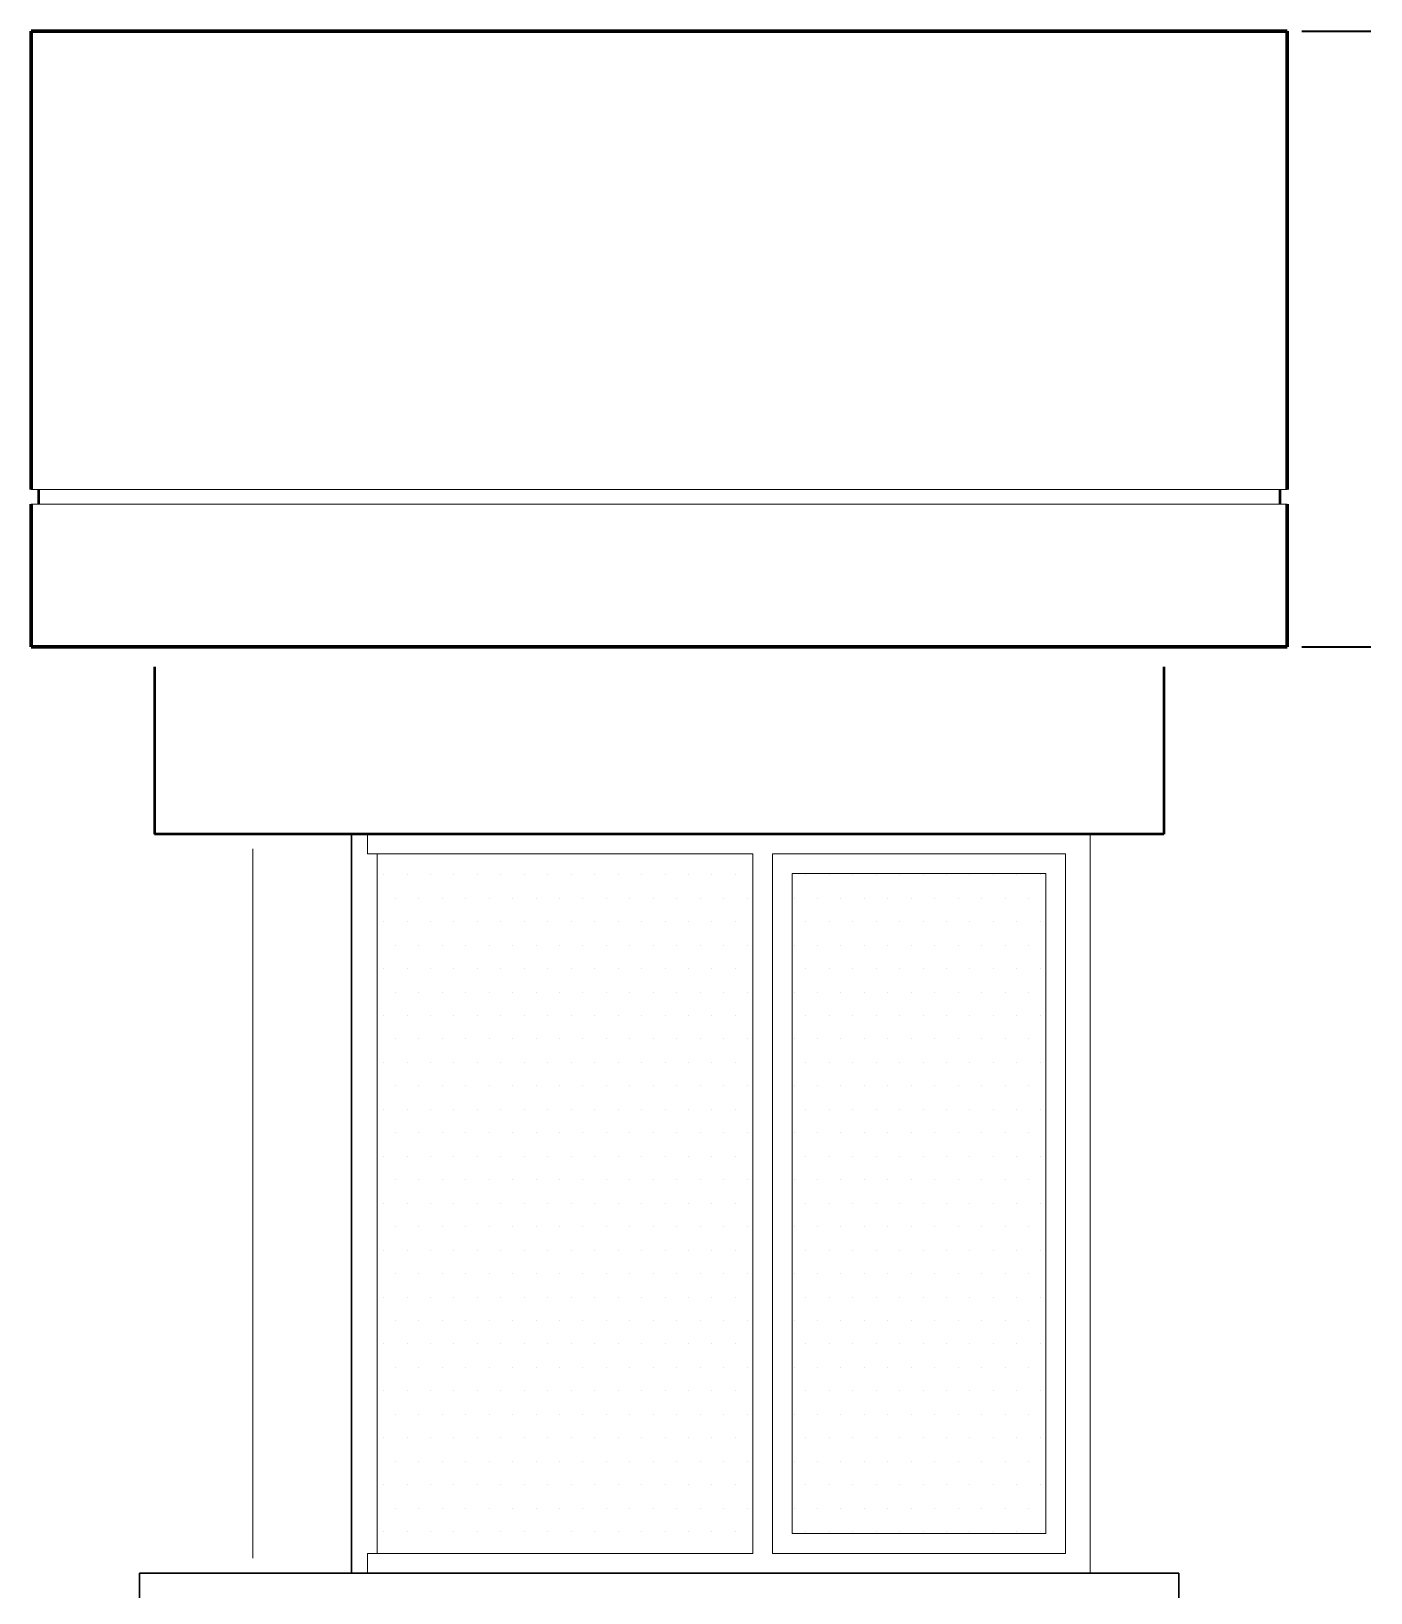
# Model space of a CAD drawing. Header units: millimetres. Extents: x 2016.56 to 2021.8, y 13721.83 to 13722.48.
# Drawn here: x 2019.8763 to 2019.9307, y 13722.3601 to 13722.4235 of the extents above; entities that cross this region are included whole.
import ezdxf

# ---------------------------------------------------------------- set-up
doc = ezdxf.new("R2010")
doc.units = ezdxf.units.MM
doc.layers.get('0').update_dxf_attribs({"lineweight": 20})
for name, color, linetype, lineweight in [('0.3', 150, 'Continuous', 30), ('0.5', 200, 'Continuous', 50), ('0.8', 6, 'Continuous', 80), ('DUVAR', 4, 'Continuous', 40), ('PENCERE', 3, 'Continuous', 13), ('TEFRİŞ', 11, 'Continuous', 9)]:
    doc.layers.add(name, color=color, linetype=linetype, lineweight=lineweight)

msp = doc.modelspace()

# ---------------------------------------------------------------- linework, layer by layer
for p, q in [((2019.889967, 13722.390938), (2019.889967, 13722.390138)), ((2019.919315, 13722.390938), (2019.919315, 13722.360938)), ((2019.905615, 13722.390138), (2019.889967, 13722.390138)), ((2019.890367, 13722.390138), (2019.890367, 13722.361738)), ((2019.905615, 13722.390138), (2019.905615, 13722.361738)), ((2019.918315, 13722.390138), (2019.906415, 13722.390138)), ((2019.906415, 13722.390138), (2019.906415, 13722.361738)), ((2019.918315, 13722.390138), (2019.918315, 13722.361738)), ((2019.907215, 13722.389338), (2019.917515, 13722.389338)), ((2019.907215, 13722.362538), (2019.907215, 13722.389338)), ((2019.917515, 13722.389338), (2019.917515, 13722.362538)), ((2019.917515, 13722.362538), (2019.907215, 13722.362538)), ((2019.889967, 13722.361738), (2019.889967, 13722.360938)), ((2019.889967, 13722.361738), (2019.905615, 13722.361738)), ((2019.906415, 13722.361738), (2019.918315, 13722.361738))]:
    msp.add_line(p, q)
at = {"layer": '0.3'}
for p, q in [((2019.889315, 13722.390938), (2019.889315, 13722.360938)), ((2019.880715, 13722.360938), (2019.922915, 13722.360938)), ((2019.880715, 13722.359938), (2019.880715, 13722.360938)), ((2019.922915, 13722.359938), (2019.922915, 13722.360938))]:
    msp.add_line(p, q, dxfattribs=at)
at = {"layer": '0.5'}
for p, q in [((2019.876615, 13722.404938), (2019.876615, 13722.404338)), ((2019.927015, 13722.404938), (2019.927015, 13722.404338)), ((2019.881315, 13722.397738), (2019.881315, 13722.390938)), ((2019.922315, 13722.397738), (2019.922315, 13722.390938)), ((2019.922315, 13722.390938), (2019.881315, 13722.390938)), ((2019.922315, 13722.390938), (2019.881315, 13722.390938))]:
    msp.add_line(p, q, dxfattribs=at)
at = {"layer": '0.8'}
for p, q in [((2019.876315, 13722.423538), (2019.876315, 13722.404938)), ((2019.927315, 13722.423538), (2019.876315, 13722.423538)), ((2019.927315, 13722.423538), (2019.927315, 13722.404938)), ((2019.876315, 13722.404338), (2019.876315, 13722.398538)), ((2019.927315, 13722.404338), (2019.927315, 13722.398538)), ((2019.927315, 13722.398538), (2019.876315, 13722.398538))]:
    msp.add_line(p, q, dxfattribs=at)
at = {"layer": 'DUVAR'}
for p, q in [((2019.927915, 13722.423538), (2019.930715, 13722.423538)), ((2019.927915, 13722.398538), (2019.930715, 13722.398538)), ((2019.890625, 13722.38929), (2019.890625, 13722.38929)), ((2019.891578, 13722.38929), (2019.891578, 13722.38929)), ((2019.89253, 13722.38929), (2019.89253, 13722.38929)), ((2019.893483, 13722.38929), (2019.893483, 13722.38929)), ((2019.894435, 13722.38929), (2019.894435, 13722.38929)), ((2019.895388, 13722.38929), (2019.895388, 13722.38929)), ((2019.89634, 13722.38929), (2019.89634, 13722.38929)), ((2019.897293, 13722.38929), (2019.897293, 13722.38929)), ((2019.898245, 13722.38929), (2019.898245, 13722.38929)), ((2019.899198, 13722.38929), (2019.899198, 13722.38929)), ((2019.90015, 13722.38929), (2019.90015, 13722.38929)), ((2019.901103, 13722.38929), (2019.901103, 13722.38929)), ((2019.902055, 13722.38929), (2019.902055, 13722.38929)), ((2019.903008, 13722.38929), (2019.903008, 13722.38929)), ((2019.90396, 13722.38929), (2019.90396, 13722.38929)), ((2019.904913, 13722.38929), (2019.904913, 13722.38929)), ((2019.90777, 13722.38929), (2019.90777, 13722.38929)), ((2019.908723, 13722.38929), (2019.908723, 13722.38929)), ((2019.909675, 13722.38929), (2019.909675, 13722.38929)), ((2019.910628, 13722.38929), (2019.910628, 13722.38929)), ((2019.91158, 13722.38929), (2019.91158, 13722.38929)), ((2019.912533, 13722.38929), (2019.912533, 13722.38929)), ((2019.913485, 13722.38929), (2019.913485, 13722.38929)), ((2019.914438, 13722.38929), (2019.914438, 13722.38929)), ((2019.91539, 13722.38929), (2019.91539, 13722.38929)), ((2019.916343, 13722.38929), (2019.916343, 13722.38929)), ((2019.917295, 13722.38929), (2019.917295, 13722.38929)), ((2019.891101, 13722.388338), (2019.891101, 13722.388338)), ((2019.892054, 13722.388338), (2019.892054, 13722.388338)), ((2019.893006, 13722.388338), (2019.893006, 13722.388338)), ((2019.893959, 13722.388338), (2019.893959, 13722.388338)), ((2019.894911, 13722.388338), (2019.894911, 13722.388338)), ((2019.895864, 13722.388338), (2019.895864, 13722.388338)), ((2019.896816, 13722.388338), (2019.896816, 13722.388338)), ((2019.897769, 13722.388338), (2019.897769, 13722.388338)), ((2019.898721, 13722.388338), (2019.898721, 13722.388338)), ((2019.899674, 13722.388338), (2019.899674, 13722.388338)), ((2019.900626, 13722.388338), (2019.900626, 13722.388338)), ((2019.901579, 13722.388338), (2019.901579, 13722.388338)), ((2019.902531, 13722.388338), (2019.902531, 13722.388338)), ((2019.903484, 13722.388338), (2019.903484, 13722.388338)), ((2019.904436, 13722.388338), (2019.904436, 13722.388338)), ((2019.905389, 13722.388338), (2019.905389, 13722.388338)), ((2019.907294, 13722.388338), (2019.907294, 13722.388338)), ((2019.908246, 13722.388338), (2019.908246, 13722.388338)), ((2019.909199, 13722.388338), (2019.909199, 13722.388338)), ((2019.910151, 13722.388338), (2019.910151, 13722.388338)), ((2019.911104, 13722.388338), (2019.911104, 13722.388338)), ((2019.912056, 13722.388338), (2019.912056, 13722.388338)), ((2019.913009, 13722.388338), (2019.913009, 13722.388338)), ((2019.913961, 13722.388338), (2019.913961, 13722.388338)), ((2019.914914, 13722.388338), (2019.914914, 13722.388338)), ((2019.915866, 13722.388338), (2019.915866, 13722.388338)), ((2019.916819, 13722.388338), (2019.916819, 13722.388338)), ((2019.890625, 13722.387385), (2019.890625, 13722.387385)), ((2019.891578, 13722.387385), (2019.891578, 13722.387385)), ((2019.89253, 13722.387385), (2019.89253, 13722.387385)), ((2019.893483, 13722.387385), (2019.893483, 13722.387385)), ((2019.894435, 13722.387385), (2019.894435, 13722.387385)), ((2019.895388, 13722.387385), (2019.895388, 13722.387385)), ((2019.89634, 13722.387385), (2019.89634, 13722.387385)), ((2019.897293, 13722.387385), (2019.897293, 13722.387385)), ((2019.898245, 13722.387385), (2019.898245, 13722.387385)), ((2019.899198, 13722.387385), (2019.899198, 13722.387385)), ((2019.90015, 13722.387385), (2019.90015, 13722.387385)), ((2019.901103, 13722.387385), (2019.901103, 13722.387385)), ((2019.902055, 13722.387385), (2019.902055, 13722.387385)), ((2019.903008, 13722.387385), (2019.903008, 13722.387385)), ((2019.90396, 13722.387385), (2019.90396, 13722.387385)), ((2019.904913, 13722.387385), (2019.904913, 13722.387385)), ((2019.90777, 13722.387385), (2019.90777, 13722.387385)), ((2019.908723, 13722.387385), (2019.908723, 13722.387385)), ((2019.909675, 13722.387385), (2019.909675, 13722.387385)), ((2019.910628, 13722.387385), (2019.910628, 13722.387385)), ((2019.91158, 13722.387385), (2019.91158, 13722.387385)), ((2019.912533, 13722.387385), (2019.912533, 13722.387385)), ((2019.913485, 13722.387385), (2019.913485, 13722.387385)), ((2019.914438, 13722.387385), (2019.914438, 13722.387385)), ((2019.91539, 13722.387385), (2019.91539, 13722.387385)), ((2019.916343, 13722.387385), (2019.916343, 13722.387385)), ((2019.917295, 13722.387385), (2019.917295, 13722.387385)), ((2019.891101, 13722.386433), (2019.891101, 13722.386433)), ((2019.892054, 13722.386433), (2019.892054, 13722.386433)), ((2019.893006, 13722.386433), (2019.893006, 13722.386433)), ((2019.893959, 13722.386433), (2019.893959, 13722.386433)), ((2019.894911, 13722.386433), (2019.894911, 13722.386433)), ((2019.895864, 13722.386433), (2019.895864, 13722.386433)), ((2019.896816, 13722.386433), (2019.896816, 13722.386433)), ((2019.897769, 13722.386433), (2019.897769, 13722.386433)), ((2019.898721, 13722.386433), (2019.898721, 13722.386433)), ((2019.899674, 13722.386433), (2019.899674, 13722.386433)), ((2019.900626, 13722.386433), (2019.900626, 13722.386433)), ((2019.901579, 13722.386433), (2019.901579, 13722.386433)), ((2019.902531, 13722.386433), (2019.902531, 13722.386433)), ((2019.903484, 13722.386433), (2019.903484, 13722.386433)), ((2019.904436, 13722.386433), (2019.904436, 13722.386433)), ((2019.905389, 13722.386433), (2019.905389, 13722.386433)), ((2019.907294, 13722.386433), (2019.907294, 13722.386433)), ((2019.908246, 13722.386433), (2019.908246, 13722.386433)), ((2019.909199, 13722.386433), (2019.909199, 13722.386433)), ((2019.910151, 13722.386433), (2019.910151, 13722.386433)), ((2019.911104, 13722.386433), (2019.911104, 13722.386433)), ((2019.912056, 13722.386433), (2019.912056, 13722.386433)), ((2019.913009, 13722.386433), (2019.913009, 13722.386433)), ((2019.913961, 13722.386433), (2019.913961, 13722.386433)), ((2019.914914, 13722.386433), (2019.914914, 13722.386433)), ((2019.915866, 13722.386433), (2019.915866, 13722.386433)), ((2019.916819, 13722.386433), (2019.916819, 13722.386433)), ((2019.890625, 13722.38548), (2019.890625, 13722.38548)), ((2019.891578, 13722.38548), (2019.891578, 13722.38548)), ((2019.89253, 13722.38548), (2019.89253, 13722.38548)), ((2019.893483, 13722.38548), (2019.893483, 13722.38548)), ((2019.894435, 13722.38548), (2019.894435, 13722.38548)), ((2019.895388, 13722.38548), (2019.895388, 13722.38548)), ((2019.89634, 13722.38548), (2019.89634, 13722.38548)), ((2019.897293, 13722.38548), (2019.897293, 13722.38548)), ((2019.898245, 13722.38548), (2019.898245, 13722.38548)), ((2019.899198, 13722.38548), (2019.899198, 13722.38548)), ((2019.90015, 13722.38548), (2019.90015, 13722.38548)), ((2019.901103, 13722.38548), (2019.901103, 13722.38548)), ((2019.902055, 13722.38548), (2019.902055, 13722.38548)), ((2019.903008, 13722.38548), (2019.903008, 13722.38548)), ((2019.90396, 13722.38548), (2019.90396, 13722.38548)), ((2019.904913, 13722.38548), (2019.904913, 13722.38548)), ((2019.90777, 13722.38548), (2019.90777, 13722.38548)), ((2019.908723, 13722.38548), (2019.908723, 13722.38548)), ((2019.909675, 13722.38548), (2019.909675, 13722.38548)), ((2019.910628, 13722.38548), (2019.910628, 13722.38548)), ((2019.91158, 13722.38548), (2019.91158, 13722.38548)), ((2019.912533, 13722.38548), (2019.912533, 13722.38548)), ((2019.913485, 13722.38548), (2019.913485, 13722.38548)), ((2019.914438, 13722.38548), (2019.914438, 13722.38548)), ((2019.91539, 13722.38548), (2019.91539, 13722.38548)), ((2019.916343, 13722.38548), (2019.916343, 13722.38548)), ((2019.917295, 13722.38548), (2019.917295, 13722.38548)), ((2019.891101, 13722.384528), (2019.891101, 13722.384528)), ((2019.892054, 13722.384528), (2019.892054, 13722.384528)), ((2019.893006, 13722.384528), (2019.893006, 13722.384528)), ((2019.893959, 13722.384528), (2019.893959, 13722.384528)), ((2019.894911, 13722.384528), (2019.894911, 13722.384528)), ((2019.895864, 13722.384528), (2019.895864, 13722.384528)), ((2019.896816, 13722.384528), (2019.896816, 13722.384528)), ((2019.897769, 13722.384528), (2019.897769, 13722.384528)), ((2019.898721, 13722.384528), (2019.898721, 13722.384528)), ((2019.899674, 13722.384528), (2019.899674, 13722.384528)), ((2019.900626, 13722.384528), (2019.900626, 13722.384528)), ((2019.901579, 13722.384528), (2019.901579, 13722.384528)), ((2019.902531, 13722.384528), (2019.902531, 13722.384528)), ((2019.903484, 13722.384528), (2019.903484, 13722.384528)), ((2019.904436, 13722.384528), (2019.904436, 13722.384528)), ((2019.905389, 13722.384528), (2019.905389, 13722.384528)), ((2019.907294, 13722.384528), (2019.907294, 13722.384528)), ((2019.908246, 13722.384528), (2019.908246, 13722.384528)), ((2019.909199, 13722.384528), (2019.909199, 13722.384528)), ((2019.910151, 13722.384528), (2019.910151, 13722.384528)), ((2019.911104, 13722.384528), (2019.911104, 13722.384528)), ((2019.912056, 13722.384528), (2019.912056, 13722.384528)), ((2019.913009, 13722.384528), (2019.913009, 13722.384528)), ((2019.913961, 13722.384528), (2019.913961, 13722.384528)), ((2019.914914, 13722.384528), (2019.914914, 13722.384528)), ((2019.915866, 13722.384528), (2019.915866, 13722.384528)), ((2019.916819, 13722.384528), (2019.916819, 13722.384528)), ((2019.890625, 13722.383575), (2019.890625, 13722.383575)), ((2019.891578, 13722.383575), (2019.891578, 13722.383575)), ((2019.89253, 13722.383575), (2019.89253, 13722.383575)), ((2019.893483, 13722.383575), (2019.893483, 13722.383575)), ((2019.894435, 13722.383575), (2019.894435, 13722.383575)), ((2019.895388, 13722.383575), (2019.895388, 13722.383575)), ((2019.89634, 13722.383575), (2019.89634, 13722.383575)), ((2019.897293, 13722.383575), (2019.897293, 13722.383575)), ((2019.898245, 13722.383575), (2019.898245, 13722.383575)), ((2019.899198, 13722.383575), (2019.899198, 13722.383575)), ((2019.90015, 13722.383575), (2019.90015, 13722.383575)), ((2019.901103, 13722.383575), (2019.901103, 13722.383575)), ((2019.902055, 13722.383575), (2019.902055, 13722.383575)), ((2019.903008, 13722.383575), (2019.903008, 13722.383575)), ((2019.90396, 13722.383575), (2019.90396, 13722.383575)), ((2019.904913, 13722.383575), (2019.904913, 13722.383575)), ((2019.90777, 13722.383575), (2019.90777, 13722.383575)), ((2019.908723, 13722.383575), (2019.908723, 13722.383575)), ((2019.909675, 13722.383575), (2019.909675, 13722.383575)), ((2019.910628, 13722.383575), (2019.910628, 13722.383575)), ((2019.91158, 13722.383575), (2019.91158, 13722.383575)), ((2019.912533, 13722.383575), (2019.912533, 13722.383575)), ((2019.913485, 13722.383575), (2019.913485, 13722.383575)), ((2019.914438, 13722.383575), (2019.914438, 13722.383575)), ((2019.91539, 13722.383575), (2019.91539, 13722.383575)), ((2019.916343, 13722.383575), (2019.916343, 13722.383575)), ((2019.917295, 13722.383575), (2019.917295, 13722.383575)), ((2019.891101, 13722.382623), (2019.891101, 13722.382623)), ((2019.892054, 13722.382623), (2019.892054, 13722.382623)), ((2019.893006, 13722.382623), (2019.893006, 13722.382623)), ((2019.893959, 13722.382623), (2019.893959, 13722.382623)), ((2019.894911, 13722.382623), (2019.894911, 13722.382623)), ((2019.895864, 13722.382623), (2019.895864, 13722.382623)), ((2019.896816, 13722.382623), (2019.896816, 13722.382623)), ((2019.897769, 13722.382623), (2019.897769, 13722.382623)), ((2019.898721, 13722.382623), (2019.898721, 13722.382623)), ((2019.899674, 13722.382623), (2019.899674, 13722.382623)), ((2019.900626, 13722.382623), (2019.900626, 13722.382623)), ((2019.901579, 13722.382623), (2019.901579, 13722.382623)), ((2019.902531, 13722.382623), (2019.902531, 13722.382623)), ((2019.903484, 13722.382623), (2019.903484, 13722.382623)), ((2019.904436, 13722.382623), (2019.904436, 13722.382623)), ((2019.905389, 13722.382623), (2019.905389, 13722.382623)), ((2019.907294, 13722.382623), (2019.907294, 13722.382623)), ((2019.908246, 13722.382623), (2019.908246, 13722.382623)), ((2019.909199, 13722.382623), (2019.909199, 13722.382623)), ((2019.910151, 13722.382623), (2019.910151, 13722.382623)), ((2019.911104, 13722.382623), (2019.911104, 13722.382623)), ((2019.912056, 13722.382623), (2019.912056, 13722.382623)), ((2019.913009, 13722.382623), (2019.913009, 13722.382623)), ((2019.913961, 13722.382623), (2019.913961, 13722.382623)), ((2019.914914, 13722.382623), (2019.914914, 13722.382623)), ((2019.915866, 13722.382623), (2019.915866, 13722.382623)), ((2019.916819, 13722.382623), (2019.916819, 13722.382623)), ((2019.890625, 13722.38167), (2019.890625, 13722.38167)), ((2019.891578, 13722.38167), (2019.891578, 13722.38167)), ((2019.89253, 13722.38167), (2019.89253, 13722.38167)), ((2019.893483, 13722.38167), (2019.893483, 13722.38167)), ((2019.894435, 13722.38167), (2019.894435, 13722.38167)), ((2019.895388, 13722.38167), (2019.895388, 13722.38167)), ((2019.89634, 13722.38167), (2019.89634, 13722.38167)), ((2019.897293, 13722.38167), (2019.897293, 13722.38167)), ((2019.898245, 13722.38167), (2019.898245, 13722.38167)), ((2019.899198, 13722.38167), (2019.899198, 13722.38167)), ((2019.90015, 13722.38167), (2019.90015, 13722.38167)), ((2019.901103, 13722.38167), (2019.901103, 13722.38167)), ((2019.902055, 13722.38167), (2019.902055, 13722.38167)), ((2019.903008, 13722.38167), (2019.903008, 13722.38167)), ((2019.90396, 13722.38167), (2019.90396, 13722.38167)), ((2019.904913, 13722.38167), (2019.904913, 13722.38167)), ((2019.90777, 13722.38167), (2019.90777, 13722.38167)), ((2019.908723, 13722.38167), (2019.908723, 13722.38167)), ((2019.909675, 13722.38167), (2019.909675, 13722.38167)), ((2019.910628, 13722.38167), (2019.910628, 13722.38167)), ((2019.91158, 13722.38167), (2019.91158, 13722.38167)), ((2019.912533, 13722.38167), (2019.912533, 13722.38167)), ((2019.913485, 13722.38167), (2019.913485, 13722.38167)), ((2019.914438, 13722.38167), (2019.914438, 13722.38167)), ((2019.91539, 13722.38167), (2019.91539, 13722.38167)), ((2019.916343, 13722.38167), (2019.916343, 13722.38167)), ((2019.917295, 13722.38167), (2019.917295, 13722.38167)), ((2019.891101, 13722.380718), (2019.891101, 13722.380718)), ((2019.892054, 13722.380718), (2019.892054, 13722.380718)), ((2019.893006, 13722.380718), (2019.893006, 13722.380718)), ((2019.893959, 13722.380718), (2019.893959, 13722.380718)), ((2019.894911, 13722.380718), (2019.894911, 13722.380718)), ((2019.895864, 13722.380718), (2019.895864, 13722.380718)), ((2019.896816, 13722.380718), (2019.896816, 13722.380718)), ((2019.897769, 13722.380718), (2019.897769, 13722.380718)), ((2019.898721, 13722.380718), (2019.898721, 13722.380718)), ((2019.899674, 13722.380718), (2019.899674, 13722.380718)), ((2019.900626, 13722.380718), (2019.900626, 13722.380718)), ((2019.901579, 13722.380718), (2019.901579, 13722.380718)), ((2019.902531, 13722.380718), (2019.902531, 13722.380718)), ((2019.903484, 13722.380718), (2019.903484, 13722.380718)), ((2019.904436, 13722.380718), (2019.904436, 13722.380718)), ((2019.905389, 13722.380718), (2019.905389, 13722.380718)), ((2019.907294, 13722.380718), (2019.907294, 13722.380718)), ((2019.908246, 13722.380718), (2019.908246, 13722.380718)), ((2019.909199, 13722.380718), (2019.909199, 13722.380718)), ((2019.910151, 13722.380718), (2019.910151, 13722.380718)), ((2019.911104, 13722.380718), (2019.911104, 13722.380718)), ((2019.912056, 13722.380718), (2019.912056, 13722.380718)), ((2019.913009, 13722.380718), (2019.913009, 13722.380718)), ((2019.913961, 13722.380718), (2019.913961, 13722.380718)), ((2019.914914, 13722.380718), (2019.914914, 13722.380718)), ((2019.915866, 13722.380718), (2019.915866, 13722.380718)), ((2019.916819, 13722.380718), (2019.916819, 13722.380718)), ((2019.890625, 13722.379765), (2019.890625, 13722.379765)), ((2019.891578, 13722.379765), (2019.891578, 13722.379765)), ((2019.89253, 13722.379765), (2019.89253, 13722.379765)), ((2019.893483, 13722.379765), (2019.893483, 13722.379765)), ((2019.894435, 13722.379765), (2019.894435, 13722.379765)), ((2019.895388, 13722.379765), (2019.895388, 13722.379765)), ((2019.89634, 13722.379765), (2019.89634, 13722.379765)), ((2019.897293, 13722.379765), (2019.897293, 13722.379765)), ((2019.898245, 13722.379765), (2019.898245, 13722.379765)), ((2019.899198, 13722.379765), (2019.899198, 13722.379765)), ((2019.90015, 13722.379765), (2019.90015, 13722.379765)), ((2019.901103, 13722.379765), (2019.901103, 13722.379765)), ((2019.902055, 13722.379765), (2019.902055, 13722.379765)), ((2019.903008, 13722.379765), (2019.903008, 13722.379765)), ((2019.90396, 13722.379765), (2019.90396, 13722.379765)), ((2019.904913, 13722.379765), (2019.904913, 13722.379765)), ((2019.90777, 13722.379765), (2019.90777, 13722.379765)), ((2019.908723, 13722.379765), (2019.908723, 13722.379765)), ((2019.909675, 13722.379765), (2019.909675, 13722.379765)), ((2019.910628, 13722.379765), (2019.910628, 13722.379765)), ((2019.91158, 13722.379765), (2019.91158, 13722.379765)), ((2019.912533, 13722.379765), (2019.912533, 13722.379765)), ((2019.913485, 13722.379765), (2019.913485, 13722.379765)), ((2019.914438, 13722.379765), (2019.914438, 13722.379765)), ((2019.91539, 13722.379765), (2019.91539, 13722.379765)), ((2019.916343, 13722.379765), (2019.916343, 13722.379765)), ((2019.917295, 13722.379765), (2019.917295, 13722.379765)), ((2019.891101, 13722.378813), (2019.891101, 13722.378813)), ((2019.892054, 13722.378813), (2019.892054, 13722.378813)), ((2019.893006, 13722.378813), (2019.893006, 13722.378813)), ((2019.893959, 13722.378813), (2019.893959, 13722.378813)), ((2019.894911, 13722.378813), (2019.894911, 13722.378813)), ((2019.895864, 13722.378813), (2019.895864, 13722.378813)), ((2019.896816, 13722.378813), (2019.896816, 13722.378813)), ((2019.897769, 13722.378813), (2019.897769, 13722.378813)), ((2019.898721, 13722.378813), (2019.898721, 13722.378813)), ((2019.899674, 13722.378813), (2019.899674, 13722.378813)), ((2019.900626, 13722.378813), (2019.900626, 13722.378813)), ((2019.901579, 13722.378813), (2019.901579, 13722.378813)), ((2019.902531, 13722.378813), (2019.902531, 13722.378813)), ((2019.903484, 13722.378813), (2019.903484, 13722.378813)), ((2019.904436, 13722.378813), (2019.904436, 13722.378813)), ((2019.905389, 13722.378813), (2019.905389, 13722.378813)), ((2019.907294, 13722.378813), (2019.907294, 13722.378813)), ((2019.908246, 13722.378813), (2019.908246, 13722.378813)), ((2019.909199, 13722.378813), (2019.909199, 13722.378813)), ((2019.910151, 13722.378813), (2019.910151, 13722.378813)), ((2019.911104, 13722.378813), (2019.911104, 13722.378813)), ((2019.912056, 13722.378813), (2019.912056, 13722.378813)), ((2019.913009, 13722.378813), (2019.913009, 13722.378813)), ((2019.913961, 13722.378813), (2019.913961, 13722.378813)), ((2019.914914, 13722.378813), (2019.914914, 13722.378813)), ((2019.915866, 13722.378813), (2019.915866, 13722.378813)), ((2019.916819, 13722.378813), (2019.916819, 13722.378813)), ((2019.890625, 13722.37786), (2019.890625, 13722.37786)), ((2019.891578, 13722.37786), (2019.891578, 13722.37786)), ((2019.89253, 13722.37786), (2019.89253, 13722.37786)), ((2019.893483, 13722.37786), (2019.893483, 13722.37786)), ((2019.894435, 13722.37786), (2019.894435, 13722.37786)), ((2019.895388, 13722.37786), (2019.895388, 13722.37786)), ((2019.89634, 13722.37786), (2019.89634, 13722.37786)), ((2019.897293, 13722.37786), (2019.897293, 13722.37786)), ((2019.898245, 13722.37786), (2019.898245, 13722.37786)), ((2019.899198, 13722.37786), (2019.899198, 13722.37786)), ((2019.90015, 13722.37786), (2019.90015, 13722.37786)), ((2019.901103, 13722.37786), (2019.901103, 13722.37786)), ((2019.902055, 13722.37786), (2019.902055, 13722.37786)), ((2019.903008, 13722.37786), (2019.903008, 13722.37786)), ((2019.90396, 13722.37786), (2019.90396, 13722.37786)), ((2019.904913, 13722.37786), (2019.904913, 13722.37786)), ((2019.90777, 13722.37786), (2019.90777, 13722.37786)), ((2019.908723, 13722.37786), (2019.908723, 13722.37786)), ((2019.909675, 13722.37786), (2019.909675, 13722.37786)), ((2019.910628, 13722.37786), (2019.910628, 13722.37786)), ((2019.91158, 13722.37786), (2019.91158, 13722.37786)), ((2019.912533, 13722.37786), (2019.912533, 13722.37786)), ((2019.913485, 13722.37786), (2019.913485, 13722.37786)), ((2019.914438, 13722.37786), (2019.914438, 13722.37786)), ((2019.91539, 13722.37786), (2019.91539, 13722.37786)), ((2019.916343, 13722.37786), (2019.916343, 13722.37786)), ((2019.917295, 13722.37786), (2019.917295, 13722.37786)), ((2019.891101, 13722.376908), (2019.891101, 13722.376908)), ((2019.892054, 13722.376908), (2019.892054, 13722.376908)), ((2019.893006, 13722.376908), (2019.893006, 13722.376908)), ((2019.893959, 13722.376908), (2019.893959, 13722.376908)), ((2019.894911, 13722.376908), (2019.894911, 13722.376908)), ((2019.895864, 13722.376908), (2019.895864, 13722.376908)), ((2019.896816, 13722.376908), (2019.896816, 13722.376908)), ((2019.897769, 13722.376908), (2019.897769, 13722.376908)), ((2019.898721, 13722.376908), (2019.898721, 13722.376908)), ((2019.899674, 13722.376908), (2019.899674, 13722.376908)), ((2019.900626, 13722.376908), (2019.900626, 13722.376908)), ((2019.901579, 13722.376908), (2019.901579, 13722.376908)), ((2019.902531, 13722.376908), (2019.902531, 13722.376908)), ((2019.903484, 13722.376908), (2019.903484, 13722.376908)), ((2019.904436, 13722.376908), (2019.904436, 13722.376908)), ((2019.905389, 13722.376908), (2019.905389, 13722.376908)), ((2019.907294, 13722.376908), (2019.907294, 13722.376908)), ((2019.908246, 13722.376908), (2019.908246, 13722.376908)), ((2019.909199, 13722.376908), (2019.909199, 13722.376908)), ((2019.910151, 13722.376908), (2019.910151, 13722.376908)), ((2019.911104, 13722.376908), (2019.911104, 13722.376908)), ((2019.912056, 13722.376908), (2019.912056, 13722.376908)), ((2019.913009, 13722.376908), (2019.913009, 13722.376908)), ((2019.913961, 13722.376908), (2019.913961, 13722.376908)), ((2019.914914, 13722.376908), (2019.914914, 13722.376908)), ((2019.915866, 13722.376908), (2019.915866, 13722.376908)), ((2019.916819, 13722.376908), (2019.916819, 13722.376908)), ((2019.890625, 13722.375955), (2019.890625, 13722.375955)), ((2019.891578, 13722.375955), (2019.891578, 13722.375955)), ((2019.89253, 13722.375955), (2019.89253, 13722.375955)), ((2019.893483, 13722.375955), (2019.893483, 13722.375955)), ((2019.894435, 13722.375955), (2019.894435, 13722.375955)), ((2019.895388, 13722.375955), (2019.895388, 13722.375955)), ((2019.89634, 13722.375955), (2019.89634, 13722.375955)), ((2019.897293, 13722.375955), (2019.897293, 13722.375955)), ((2019.898245, 13722.375955), (2019.898245, 13722.375955)), ((2019.899198, 13722.375955), (2019.899198, 13722.375955)), ((2019.90015, 13722.375955), (2019.90015, 13722.375955)), ((2019.901103, 13722.375955), (2019.901103, 13722.375955)), ((2019.902055, 13722.375955), (2019.902055, 13722.375955)), ((2019.903008, 13722.375955), (2019.903008, 13722.375955)), ((2019.90396, 13722.375955), (2019.90396, 13722.375955)), ((2019.904913, 13722.375955), (2019.904913, 13722.375955)), ((2019.90777, 13722.375955), (2019.90777, 13722.375955)), ((2019.908723, 13722.375955), (2019.908723, 13722.375955)), ((2019.909675, 13722.375955), (2019.909675, 13722.375955)), ((2019.910628, 13722.375955), (2019.910628, 13722.375955)), ((2019.91158, 13722.375955), (2019.91158, 13722.375955)), ((2019.912533, 13722.375955), (2019.912533, 13722.375955)), ((2019.913485, 13722.375955), (2019.913485, 13722.375955)), ((2019.914438, 13722.375955), (2019.914438, 13722.375955)), ((2019.91539, 13722.375955), (2019.91539, 13722.375955)), ((2019.916343, 13722.375955), (2019.916343, 13722.375955)), ((2019.917295, 13722.375955), (2019.917295, 13722.375955)), ((2019.891101, 13722.375003), (2019.891101, 13722.375003)), ((2019.892054, 13722.375003), (2019.892054, 13722.375003)), ((2019.893006, 13722.375003), (2019.893006, 13722.375003)), ((2019.893959, 13722.375003), (2019.893959, 13722.375003)), ((2019.894911, 13722.375003), (2019.894911, 13722.375003)), ((2019.895864, 13722.375003), (2019.895864, 13722.375003)), ((2019.896816, 13722.375003), (2019.896816, 13722.375003)), ((2019.897769, 13722.375003), (2019.897769, 13722.375003)), ((2019.898721, 13722.375003), (2019.898721, 13722.375003)), ((2019.899674, 13722.375003), (2019.899674, 13722.375003)), ((2019.900626, 13722.375003), (2019.900626, 13722.375003)), ((2019.901579, 13722.375003), (2019.901579, 13722.375003)), ((2019.902531, 13722.375003), (2019.902531, 13722.375003)), ((2019.903484, 13722.375003), (2019.903484, 13722.375003)), ((2019.904436, 13722.375003), (2019.904436, 13722.375003)), ((2019.905389, 13722.375003), (2019.905389, 13722.375003)), ((2019.907294, 13722.375003), (2019.907294, 13722.375003)), ((2019.908246, 13722.375003), (2019.908246, 13722.375003)), ((2019.909199, 13722.375003), (2019.909199, 13722.375003)), ((2019.910151, 13722.375003), (2019.910151, 13722.375003)), ((2019.911104, 13722.375003), (2019.911104, 13722.375003)), ((2019.912056, 13722.375003), (2019.912056, 13722.375003)), ((2019.913009, 13722.375003), (2019.913009, 13722.375003)), ((2019.913961, 13722.375003), (2019.913961, 13722.375003)), ((2019.914914, 13722.375003), (2019.914914, 13722.375003)), ((2019.915866, 13722.375003), (2019.915866, 13722.375003)), ((2019.916819, 13722.375003), (2019.916819, 13722.375003)), ((2019.890625, 13722.37405), (2019.890625, 13722.37405)), ((2019.891578, 13722.37405), (2019.891578, 13722.37405)), ((2019.89253, 13722.37405), (2019.89253, 13722.37405)), ((2019.893483, 13722.37405), (2019.893483, 13722.37405)), ((2019.894435, 13722.37405), (2019.894435, 13722.37405)), ((2019.895388, 13722.37405), (2019.895388, 13722.37405)), ((2019.89634, 13722.37405), (2019.89634, 13722.37405)), ((2019.897293, 13722.37405), (2019.897293, 13722.37405)), ((2019.898245, 13722.37405), (2019.898245, 13722.37405)), ((2019.899198, 13722.37405), (2019.899198, 13722.37405)), ((2019.90015, 13722.37405), (2019.90015, 13722.37405)), ((2019.901103, 13722.37405), (2019.901103, 13722.37405)), ((2019.902055, 13722.37405), (2019.902055, 13722.37405)), ((2019.903008, 13722.37405), (2019.903008, 13722.37405)), ((2019.90396, 13722.37405), (2019.90396, 13722.37405)), ((2019.904913, 13722.37405), (2019.904913, 13722.37405)), ((2019.90777, 13722.37405), (2019.90777, 13722.37405)), ((2019.908723, 13722.37405), (2019.908723, 13722.37405)), ((2019.909675, 13722.37405), (2019.909675, 13722.37405)), ((2019.910628, 13722.37405), (2019.910628, 13722.37405)), ((2019.91158, 13722.37405), (2019.91158, 13722.37405)), ((2019.912533, 13722.37405), (2019.912533, 13722.37405)), ((2019.913485, 13722.37405), (2019.913485, 13722.37405)), ((2019.914438, 13722.37405), (2019.914438, 13722.37405)), ((2019.91539, 13722.37405), (2019.91539, 13722.37405)), ((2019.916343, 13722.37405), (2019.916343, 13722.37405)), ((2019.917295, 13722.37405), (2019.917295, 13722.37405)), ((2019.891101, 13722.373098), (2019.891101, 13722.373098)), ((2019.892054, 13722.373098), (2019.892054, 13722.373098)), ((2019.893006, 13722.373098), (2019.893006, 13722.373098)), ((2019.893959, 13722.373098), (2019.893959, 13722.373098)), ((2019.894911, 13722.373098), (2019.894911, 13722.373098)), ((2019.895864, 13722.373098), (2019.895864, 13722.373098)), ((2019.896816, 13722.373098), (2019.896816, 13722.373098)), ((2019.897769, 13722.373098), (2019.897769, 13722.373098)), ((2019.898721, 13722.373098), (2019.898721, 13722.373098)), ((2019.899674, 13722.373098), (2019.899674, 13722.373098)), ((2019.900626, 13722.373098), (2019.900626, 13722.373098)), ((2019.901579, 13722.373098), (2019.901579, 13722.373098)), ((2019.902531, 13722.373098), (2019.902531, 13722.373098)), ((2019.903484, 13722.373098), (2019.903484, 13722.373098)), ((2019.904436, 13722.373098), (2019.904436, 13722.373098)), ((2019.905389, 13722.373098), (2019.905389, 13722.373098)), ((2019.907294, 13722.373098), (2019.907294, 13722.373098)), ((2019.908246, 13722.373098), (2019.908246, 13722.373098)), ((2019.909199, 13722.373098), (2019.909199, 13722.373098)), ((2019.910151, 13722.373098), (2019.910151, 13722.373098)), ((2019.911104, 13722.373098), (2019.911104, 13722.373098)), ((2019.912056, 13722.373098), (2019.912056, 13722.373098)), ((2019.913009, 13722.373098), (2019.913009, 13722.373098)), ((2019.913961, 13722.373098), (2019.913961, 13722.373098)), ((2019.914914, 13722.373098), (2019.914914, 13722.373098)), ((2019.915866, 13722.373098), (2019.915866, 13722.373098)), ((2019.916819, 13722.373098), (2019.916819, 13722.373098)), ((2019.890625, 13722.372145), (2019.890625, 13722.372145)), ((2019.891578, 13722.372145), (2019.891578, 13722.372145)), ((2019.89253, 13722.372145), (2019.89253, 13722.372145)), ((2019.893483, 13722.372145), (2019.893483, 13722.372145)), ((2019.894435, 13722.372145), (2019.894435, 13722.372145)), ((2019.895388, 13722.372145), (2019.895388, 13722.372145)), ((2019.89634, 13722.372145), (2019.89634, 13722.372145)), ((2019.897293, 13722.372145), (2019.897293, 13722.372145)), ((2019.898245, 13722.372145), (2019.898245, 13722.372145)), ((2019.899198, 13722.372145), (2019.899198, 13722.372145)), ((2019.90015, 13722.372145), (2019.90015, 13722.372145)), ((2019.901103, 13722.372145), (2019.901103, 13722.372145)), ((2019.902055, 13722.372145), (2019.902055, 13722.372145)), ((2019.903008, 13722.372145), (2019.903008, 13722.372145)), ((2019.90396, 13722.372145), (2019.90396, 13722.372145)), ((2019.904913, 13722.372145), (2019.904913, 13722.372145)), ((2019.90777, 13722.372145), (2019.90777, 13722.372145)), ((2019.908723, 13722.372145), (2019.908723, 13722.372145)), ((2019.909675, 13722.372145), (2019.909675, 13722.372145)), ((2019.910628, 13722.372145), (2019.910628, 13722.372145)), ((2019.91158, 13722.372145), (2019.91158, 13722.372145)), ((2019.912533, 13722.372145), (2019.912533, 13722.372145)), ((2019.913485, 13722.372145), (2019.913485, 13722.372145)), ((2019.914438, 13722.372145), (2019.914438, 13722.372145)), ((2019.91539, 13722.372145), (2019.91539, 13722.372145)), ((2019.916343, 13722.372145), (2019.916343, 13722.372145)), ((2019.917295, 13722.372145), (2019.917295, 13722.372145)), ((2019.891101, 13722.371193), (2019.891101, 13722.371193)), ((2019.892054, 13722.371193), (2019.892054, 13722.371193)), ((2019.893006, 13722.371193), (2019.893006, 13722.371193)), ((2019.893959, 13722.371193), (2019.893959, 13722.371193)), ((2019.894911, 13722.371193), (2019.894911, 13722.371193)), ((2019.895864, 13722.371193), (2019.895864, 13722.371193)), ((2019.896816, 13722.371193), (2019.896816, 13722.371193)), ((2019.897769, 13722.371193), (2019.897769, 13722.371193)), ((2019.898721, 13722.371193), (2019.898721, 13722.371193)), ((2019.899674, 13722.371193), (2019.899674, 13722.371193)), ((2019.900626, 13722.371193), (2019.900626, 13722.371193)), ((2019.901579, 13722.371193), (2019.901579, 13722.371193)), ((2019.902531, 13722.371193), (2019.902531, 13722.371193)), ((2019.903484, 13722.371193), (2019.903484, 13722.371193)), ((2019.904436, 13722.371193), (2019.904436, 13722.371193)), ((2019.905389, 13722.371193), (2019.905389, 13722.371193)), ((2019.907294, 13722.371193), (2019.907294, 13722.371193)), ((2019.908246, 13722.371193), (2019.908246, 13722.371193)), ((2019.909199, 13722.371193), (2019.909199, 13722.371193)), ((2019.910151, 13722.371193), (2019.910151, 13722.371193)), ((2019.911104, 13722.371193), (2019.911104, 13722.371193)), ((2019.912056, 13722.371193), (2019.912056, 13722.371193)), ((2019.913009, 13722.371193), (2019.913009, 13722.371193)), ((2019.913961, 13722.371193), (2019.913961, 13722.371193)), ((2019.914914, 13722.371193), (2019.914914, 13722.371193)), ((2019.915866, 13722.371193), (2019.915866, 13722.371193)), ((2019.916819, 13722.371193), (2019.916819, 13722.371193)), ((2019.890625, 13722.37024), (2019.890625, 13722.37024)), ((2019.891578, 13722.37024), (2019.891578, 13722.37024)), ((2019.89253, 13722.37024), (2019.89253, 13722.37024)), ((2019.893483, 13722.37024), (2019.893483, 13722.37024)), ((2019.894435, 13722.37024), (2019.894435, 13722.37024)), ((2019.895388, 13722.37024), (2019.895388, 13722.37024)), ((2019.89634, 13722.37024), (2019.89634, 13722.37024)), ((2019.897293, 13722.37024), (2019.897293, 13722.37024)), ((2019.898245, 13722.37024), (2019.898245, 13722.37024)), ((2019.899198, 13722.37024), (2019.899198, 13722.37024)), ((2019.90015, 13722.37024), (2019.90015, 13722.37024)), ((2019.901103, 13722.37024), (2019.901103, 13722.37024)), ((2019.902055, 13722.37024), (2019.902055, 13722.37024)), ((2019.903008, 13722.37024), (2019.903008, 13722.37024)), ((2019.90396, 13722.37024), (2019.90396, 13722.37024)), ((2019.904913, 13722.37024), (2019.904913, 13722.37024)), ((2019.90777, 13722.37024), (2019.90777, 13722.37024)), ((2019.908723, 13722.37024), (2019.908723, 13722.37024)), ((2019.909675, 13722.37024), (2019.909675, 13722.37024)), ((2019.910628, 13722.37024), (2019.910628, 13722.37024)), ((2019.91158, 13722.37024), (2019.91158, 13722.37024)), ((2019.912533, 13722.37024), (2019.912533, 13722.37024)), ((2019.913485, 13722.37024), (2019.913485, 13722.37024)), ((2019.914438, 13722.37024), (2019.914438, 13722.37024)), ((2019.91539, 13722.37024), (2019.91539, 13722.37024)), ((2019.916343, 13722.37024), (2019.916343, 13722.37024)), ((2019.917295, 13722.37024), (2019.917295, 13722.37024)), ((2019.891101, 13722.369288), (2019.891101, 13722.369288)), ((2019.892054, 13722.369288), (2019.892054, 13722.369288)), ((2019.893006, 13722.369288), (2019.893006, 13722.369288)), ((2019.893959, 13722.369288), (2019.893959, 13722.369288)), ((2019.894911, 13722.369288), (2019.894911, 13722.369288)), ((2019.895864, 13722.369288), (2019.895864, 13722.369288)), ((2019.896816, 13722.369288), (2019.896816, 13722.369288)), ((2019.897769, 13722.369288), (2019.897769, 13722.369288)), ((2019.898721, 13722.369288), (2019.898721, 13722.369288)), ((2019.899674, 13722.369288), (2019.899674, 13722.369288)), ((2019.900626, 13722.369288), (2019.900626, 13722.369288)), ((2019.901579, 13722.369288), (2019.901579, 13722.369288)), ((2019.902531, 13722.369288), (2019.902531, 13722.369288)), ((2019.903484, 13722.369288), (2019.903484, 13722.369288)), ((2019.904436, 13722.369288), (2019.904436, 13722.369288)), ((2019.905389, 13722.369288), (2019.905389, 13722.369288)), ((2019.907294, 13722.369288), (2019.907294, 13722.369288)), ((2019.908246, 13722.369288), (2019.908246, 13722.369288)), ((2019.909199, 13722.369288), (2019.909199, 13722.369288)), ((2019.910151, 13722.369288), (2019.910151, 13722.369288)), ((2019.911104, 13722.369288), (2019.911104, 13722.369288)), ((2019.912056, 13722.369288), (2019.912056, 13722.369288)), ((2019.913009, 13722.369288), (2019.913009, 13722.369288)), ((2019.913961, 13722.369288), (2019.913961, 13722.369288)), ((2019.914914, 13722.369288), (2019.914914, 13722.369288)), ((2019.915866, 13722.369288), (2019.915866, 13722.369288)), ((2019.916819, 13722.369288), (2019.916819, 13722.369288)), ((2019.890625, 13722.368335), (2019.890625, 13722.368335)), ((2019.891578, 13722.368335), (2019.891578, 13722.368335)), ((2019.89253, 13722.368335), (2019.89253, 13722.368335)), ((2019.893483, 13722.368335), (2019.893483, 13722.368335)), ((2019.894435, 13722.368335), (2019.894435, 13722.368335)), ((2019.895388, 13722.368335), (2019.895388, 13722.368335)), ((2019.89634, 13722.368335), (2019.89634, 13722.368335)), ((2019.897293, 13722.368335), (2019.897293, 13722.368335)), ((2019.898245, 13722.368335), (2019.898245, 13722.368335)), ((2019.899198, 13722.368335), (2019.899198, 13722.368335)), ((2019.90015, 13722.368335), (2019.90015, 13722.368335)), ((2019.901103, 13722.368335), (2019.901103, 13722.368335)), ((2019.902055, 13722.368335), (2019.902055, 13722.368335)), ((2019.903008, 13722.368335), (2019.903008, 13722.368335)), ((2019.90396, 13722.368335), (2019.90396, 13722.368335)), ((2019.904913, 13722.368335), (2019.904913, 13722.368335)), ((2019.90777, 13722.368335), (2019.90777, 13722.368335)), ((2019.908723, 13722.368335), (2019.908723, 13722.368335)), ((2019.909675, 13722.368335), (2019.909675, 13722.368335)), ((2019.910628, 13722.368335), (2019.910628, 13722.368335)), ((2019.91158, 13722.368335), (2019.91158, 13722.368335)), ((2019.912533, 13722.368335), (2019.912533, 13722.368335)), ((2019.913485, 13722.368335), (2019.913485, 13722.368335)), ((2019.914438, 13722.368335), (2019.914438, 13722.368335)), ((2019.91539, 13722.368335), (2019.91539, 13722.368335)), ((2019.916343, 13722.368335), (2019.916343, 13722.368335)), ((2019.917295, 13722.368335), (2019.917295, 13722.368335)), ((2019.891101, 13722.367383), (2019.891101, 13722.367383)), ((2019.892054, 13722.367383), (2019.892054, 13722.367383)), ((2019.893006, 13722.367383), (2019.893006, 13722.367383)), ((2019.893959, 13722.367383), (2019.893959, 13722.367383)), ((2019.894911, 13722.367383), (2019.894911, 13722.367383)), ((2019.895864, 13722.367383), (2019.895864, 13722.367383)), ((2019.896816, 13722.367383), (2019.896816, 13722.367383)), ((2019.897769, 13722.367383), (2019.897769, 13722.367383)), ((2019.898721, 13722.367383), (2019.898721, 13722.367383)), ((2019.899674, 13722.367383), (2019.899674, 13722.367383)), ((2019.900626, 13722.367383), (2019.900626, 13722.367383)), ((2019.901579, 13722.367383), (2019.901579, 13722.367383)), ((2019.902531, 13722.367383), (2019.902531, 13722.367383)), ((2019.903484, 13722.367383), (2019.903484, 13722.367383)), ((2019.904436, 13722.367383), (2019.904436, 13722.367383)), ((2019.905389, 13722.367383), (2019.905389, 13722.367383)), ((2019.907294, 13722.367383), (2019.907294, 13722.367383)), ((2019.908246, 13722.367383), (2019.908246, 13722.367383)), ((2019.909199, 13722.367383), (2019.909199, 13722.367383)), ((2019.910151, 13722.367383), (2019.910151, 13722.367383)), ((2019.911104, 13722.367383), (2019.911104, 13722.367383)), ((2019.912056, 13722.367383), (2019.912056, 13722.367383)), ((2019.913009, 13722.367383), (2019.913009, 13722.367383)), ((2019.913961, 13722.367383), (2019.913961, 13722.367383)), ((2019.914914, 13722.367383), (2019.914914, 13722.367383)), ((2019.915866, 13722.367383), (2019.915866, 13722.367383)), ((2019.916819, 13722.367383), (2019.916819, 13722.367383)), ((2019.890625, 13722.36643), (2019.890625, 13722.36643)), ((2019.891578, 13722.36643), (2019.891578, 13722.36643)), ((2019.89253, 13722.36643), (2019.89253, 13722.36643)), ((2019.893483, 13722.36643), (2019.893483, 13722.36643)), ((2019.894435, 13722.36643), (2019.894435, 13722.36643)), ((2019.895388, 13722.36643), (2019.895388, 13722.36643)), ((2019.89634, 13722.36643), (2019.89634, 13722.36643)), ((2019.897293, 13722.36643), (2019.897293, 13722.36643)), ((2019.898245, 13722.36643), (2019.898245, 13722.36643)), ((2019.899198, 13722.36643), (2019.899198, 13722.36643)), ((2019.90015, 13722.36643), (2019.90015, 13722.36643)), ((2019.901103, 13722.36643), (2019.901103, 13722.36643)), ((2019.902055, 13722.36643), (2019.902055, 13722.36643)), ((2019.903008, 13722.36643), (2019.903008, 13722.36643)), ((2019.90396, 13722.36643), (2019.90396, 13722.36643)), ((2019.904913, 13722.36643), (2019.904913, 13722.36643)), ((2019.90777, 13722.36643), (2019.90777, 13722.36643)), ((2019.908723, 13722.36643), (2019.908723, 13722.36643)), ((2019.909675, 13722.36643), (2019.909675, 13722.36643)), ((2019.910628, 13722.36643), (2019.910628, 13722.36643)), ((2019.91158, 13722.36643), (2019.91158, 13722.36643)), ((2019.912533, 13722.36643), (2019.912533, 13722.36643)), ((2019.913485, 13722.36643), (2019.913485, 13722.36643)), ((2019.914438, 13722.36643), (2019.914438, 13722.36643)), ((2019.91539, 13722.36643), (2019.91539, 13722.36643)), ((2019.916343, 13722.36643), (2019.916343, 13722.36643)), ((2019.917295, 13722.36643), (2019.917295, 13722.36643)), ((2019.891101, 13722.365478), (2019.891101, 13722.365478)), ((2019.892054, 13722.365478), (2019.892054, 13722.365478)), ((2019.893006, 13722.365478), (2019.893006, 13722.365478)), ((2019.893959, 13722.365478), (2019.893959, 13722.365478)), ((2019.894911, 13722.365478), (2019.894911, 13722.365478)), ((2019.895864, 13722.365478), (2019.895864, 13722.365478)), ((2019.896816, 13722.365478), (2019.896816, 13722.365478)), ((2019.897769, 13722.365478), (2019.897769, 13722.365478)), ((2019.898721, 13722.365478), (2019.898721, 13722.365478)), ((2019.899674, 13722.365478), (2019.899674, 13722.365478)), ((2019.900626, 13722.365478), (2019.900626, 13722.365478)), ((2019.901579, 13722.365478), (2019.901579, 13722.365478)), ((2019.902531, 13722.365478), (2019.902531, 13722.365478)), ((2019.903484, 13722.365478), (2019.903484, 13722.365478)), ((2019.904436, 13722.365478), (2019.904436, 13722.365478)), ((2019.905389, 13722.365478), (2019.905389, 13722.365478)), ((2019.907294, 13722.365478), (2019.907294, 13722.365478)), ((2019.908246, 13722.365478), (2019.908246, 13722.365478)), ((2019.909199, 13722.365478), (2019.909199, 13722.365478)), ((2019.910151, 13722.365478), (2019.910151, 13722.365478)), ((2019.911104, 13722.365478), (2019.911104, 13722.365478)), ((2019.912056, 13722.365478), (2019.912056, 13722.365478)), ((2019.913009, 13722.365478), (2019.913009, 13722.365478)), ((2019.913961, 13722.365478), (2019.913961, 13722.365478)), ((2019.914914, 13722.365478), (2019.914914, 13722.365478)), ((2019.915866, 13722.365478), (2019.915866, 13722.365478)), ((2019.916819, 13722.365478), (2019.916819, 13722.365478)), ((2019.890625, 13722.364525), (2019.890625, 13722.364525)), ((2019.891578, 13722.364525), (2019.891578, 13722.364525)), ((2019.89253, 13722.364525), (2019.89253, 13722.364525)), ((2019.893483, 13722.364525), (2019.893483, 13722.364525)), ((2019.894435, 13722.364525), (2019.894435, 13722.364525)), ((2019.895388, 13722.364525), (2019.895388, 13722.364525)), ((2019.89634, 13722.364525), (2019.89634, 13722.364525)), ((2019.897293, 13722.364525), (2019.897293, 13722.364525)), ((2019.898245, 13722.364525), (2019.898245, 13722.364525)), ((2019.899198, 13722.364525), (2019.899198, 13722.364525)), ((2019.90015, 13722.364525), (2019.90015, 13722.364525)), ((2019.901103, 13722.364525), (2019.901103, 13722.364525)), ((2019.902055, 13722.364525), (2019.902055, 13722.364525)), ((2019.903008, 13722.364525), (2019.903008, 13722.364525)), ((2019.90396, 13722.364525), (2019.90396, 13722.364525)), ((2019.904913, 13722.364525), (2019.904913, 13722.364525)), ((2019.90777, 13722.364525), (2019.90777, 13722.364525)), ((2019.908723, 13722.364525), (2019.908723, 13722.364525)), ((2019.909675, 13722.364525), (2019.909675, 13722.364525)), ((2019.910628, 13722.364525), (2019.910628, 13722.364525)), ((2019.91158, 13722.364525), (2019.91158, 13722.364525)), ((2019.912533, 13722.364525), (2019.912533, 13722.364525)), ((2019.913485, 13722.364525), (2019.913485, 13722.364525)), ((2019.914438, 13722.364525), (2019.914438, 13722.364525)), ((2019.91539, 13722.364525), (2019.91539, 13722.364525)), ((2019.916343, 13722.364525), (2019.916343, 13722.364525)), ((2019.917295, 13722.364525), (2019.917295, 13722.364525)), ((2019.891101, 13722.363573), (2019.891101, 13722.363573)), ((2019.892054, 13722.363573), (2019.892054, 13722.363573)), ((2019.893006, 13722.363573), (2019.893006, 13722.363573)), ((2019.893959, 13722.363573), (2019.893959, 13722.363573)), ((2019.894911, 13722.363573), (2019.894911, 13722.363573)), ((2019.895864, 13722.363573), (2019.895864, 13722.363573)), ((2019.896816, 13722.363573), (2019.896816, 13722.363573)), ((2019.897769, 13722.363573), (2019.897769, 13722.363573)), ((2019.898721, 13722.363573), (2019.898721, 13722.363573)), ((2019.899674, 13722.363573), (2019.899674, 13722.363573)), ((2019.900626, 13722.363573), (2019.900626, 13722.363573)), ((2019.901579, 13722.363573), (2019.901579, 13722.363573)), ((2019.902531, 13722.363573), (2019.902531, 13722.363573)), ((2019.903484, 13722.363573), (2019.903484, 13722.363573)), ((2019.904436, 13722.363573), (2019.904436, 13722.363573)), ((2019.905389, 13722.363573), (2019.905389, 13722.363573)), ((2019.907294, 13722.363573), (2019.907294, 13722.363573)), ((2019.908246, 13722.363573), (2019.908246, 13722.363573)), ((2019.909199, 13722.363573), (2019.909199, 13722.363573)), ((2019.910151, 13722.363573), (2019.910151, 13722.363573)), ((2019.911104, 13722.363573), (2019.911104, 13722.363573)), ((2019.912056, 13722.363573), (2019.912056, 13722.363573)), ((2019.913009, 13722.363573), (2019.913009, 13722.363573)), ((2019.913961, 13722.363573), (2019.913961, 13722.363573)), ((2019.914914, 13722.363573), (2019.914914, 13722.363573)), ((2019.915866, 13722.363573), (2019.915866, 13722.363573)), ((2019.916819, 13722.363573), (2019.916819, 13722.363573)), ((2019.890625, 13722.36262), (2019.890625, 13722.36262)), ((2019.891578, 13722.36262), (2019.891578, 13722.36262)), ((2019.89253, 13722.36262), (2019.89253, 13722.36262)), ((2019.893483, 13722.36262), (2019.893483, 13722.36262)), ((2019.894435, 13722.36262), (2019.894435, 13722.36262)), ((2019.895388, 13722.36262), (2019.895388, 13722.36262)), ((2019.89634, 13722.36262), (2019.89634, 13722.36262)), ((2019.897293, 13722.36262), (2019.897293, 13722.36262)), ((2019.898245, 13722.36262), (2019.898245, 13722.36262)), ((2019.899198, 13722.36262), (2019.899198, 13722.36262)), ((2019.90015, 13722.36262), (2019.90015, 13722.36262)), ((2019.901103, 13722.36262), (2019.901103, 13722.36262)), ((2019.902055, 13722.36262), (2019.902055, 13722.36262)), ((2019.903008, 13722.36262), (2019.903008, 13722.36262)), ((2019.90396, 13722.36262), (2019.90396, 13722.36262)), ((2019.904913, 13722.36262), (2019.904913, 13722.36262)), ((2019.90777, 13722.36262), (2019.90777, 13722.36262)), ((2019.908723, 13722.36262), (2019.908723, 13722.36262)), ((2019.909675, 13722.36262), (2019.909675, 13722.36262)), ((2019.910628, 13722.36262), (2019.910628, 13722.36262)), ((2019.91158, 13722.36262), (2019.91158, 13722.36262)), ((2019.912533, 13722.36262), (2019.912533, 13722.36262)), ((2019.913485, 13722.36262), (2019.913485, 13722.36262)), ((2019.914438, 13722.36262), (2019.914438, 13722.36262)), ((2019.91539, 13722.36262), (2019.91539, 13722.36262)), ((2019.916343, 13722.36262), (2019.916343, 13722.36262)), ((2019.917295, 13722.36262), (2019.917295, 13722.36262))]:
    msp.add_line(p, q, dxfattribs=at)
at = {"layer": 'PENCERE'}
for p, q in [((2019.927315, 13722.404938), (2019.876315, 13722.404938)), ((2019.927315, 13722.404338), (2019.876315, 13722.404338))]:
    msp.add_line(p, q, dxfattribs=at)
at = {"layer": 'TEFRİŞ'}
msp.add_line((2019.885315, 13722.390338), (2019.885315, 13722.361538), dxfattribs=at)

doc.saveas('drawing.dxf')
